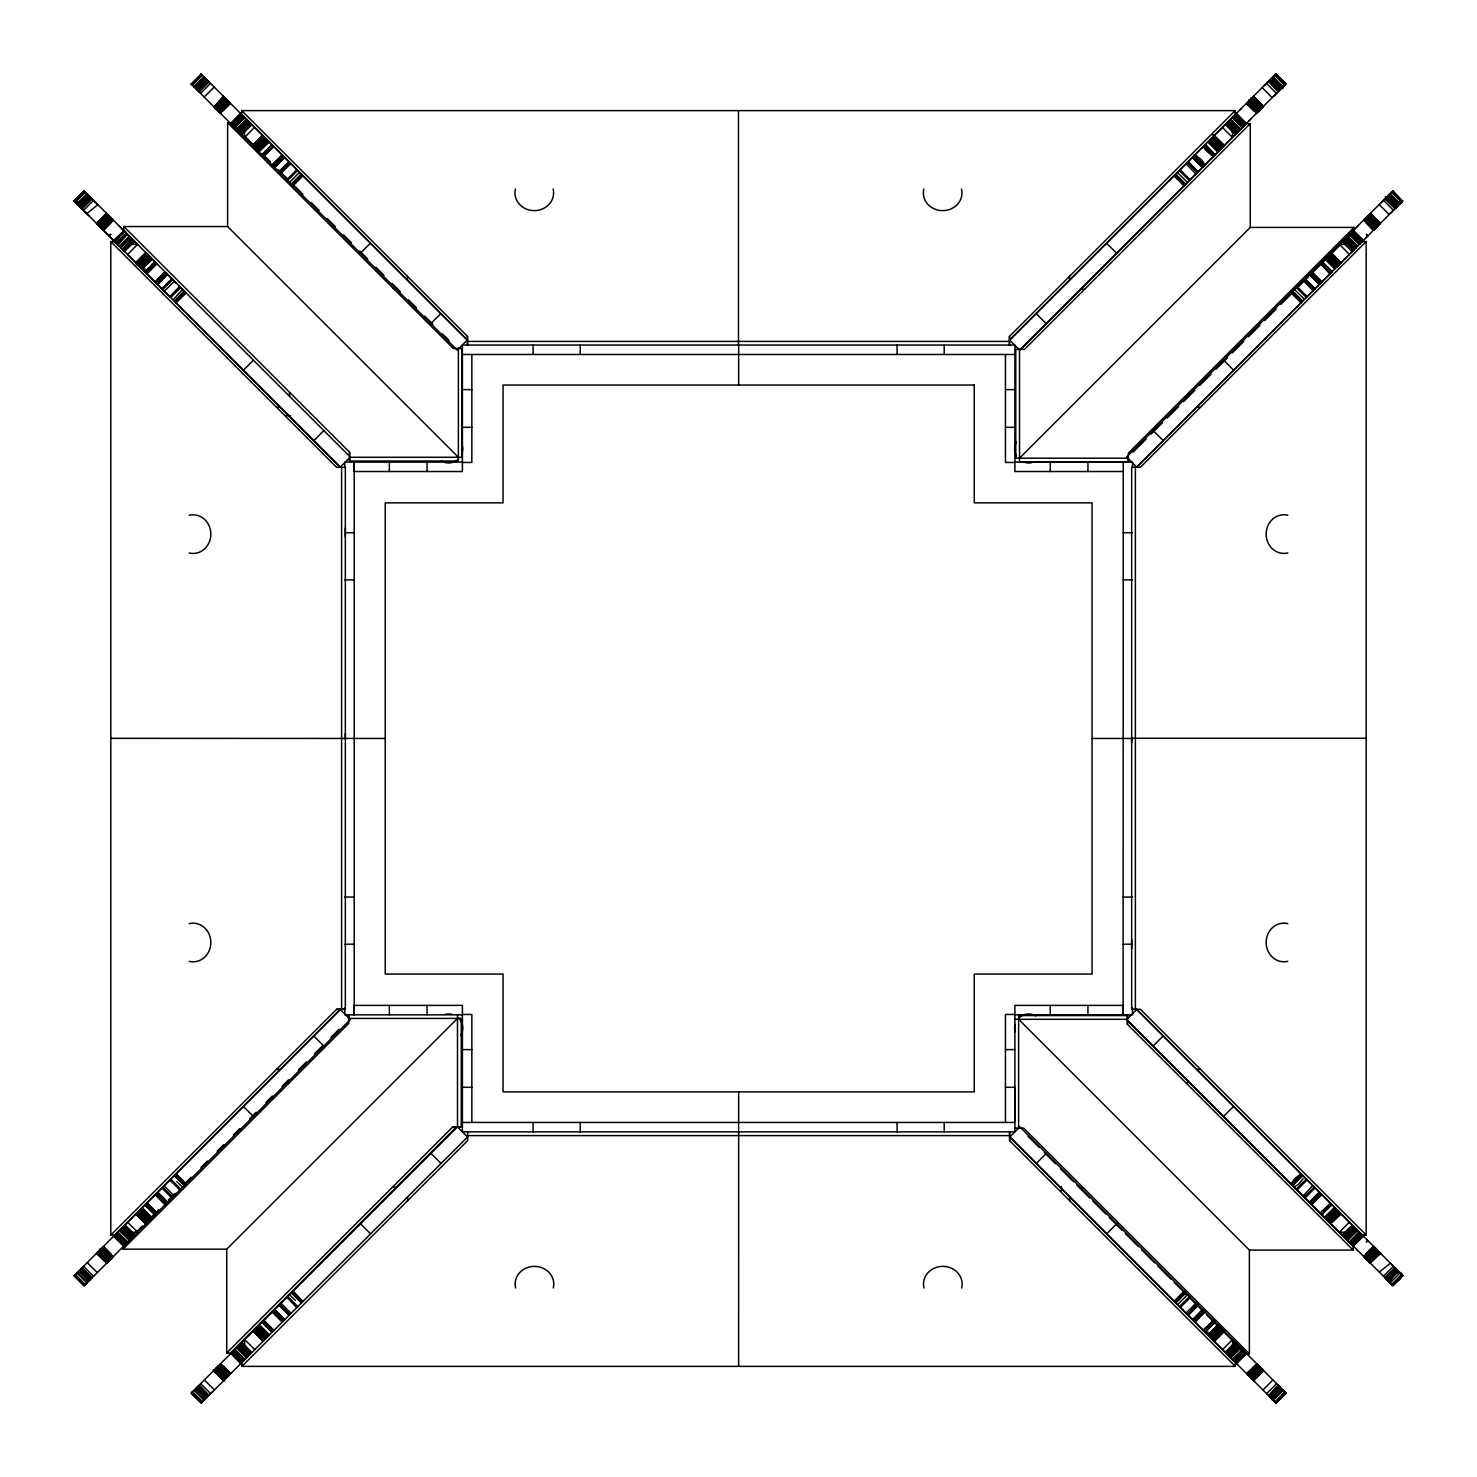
<?xml version="1.0" encoding="UTF-8"?>
<svg xmlns="http://www.w3.org/2000/svg" width="1477" height="1477" viewBox="0 0 1477 1477"><rect width="100%" height="100%" fill="white"/><g stroke="black" fill="none" stroke-linecap="round" stroke-linejoin="round"><path stroke-width="1.5" d="M114.541 1235.067L110.812 1235.067L110.812 241.6L114.541 241.6M457.501 1014.662L457.501 1018.41L226.738 1249.173L122.942 1249.173L122.942 1245.443L126.191 1242.194M123.81 230.264L123.828 226.535L227.624 226.535L458.387 457.279L462.135 457.298L462.116 348.461L453.365 348.461L227.624 122.739L227.624 226.535M226.738 1352.987L452.46 1127.228L456.208 1127.228L230.467 1352.987L226.738 1352.987L226.738 1249.173M241.73 110.609L241.73 114.338L467.489 340.116L467.489 336.387L241.73 110.609L1235.197 110.609L1235.197 114.338M288.643 1083.472L288.643 1079.742L282.144 1086.241M289.529 395.947L289.529 392.217M341.612 467.323L341.612 1009.308L345.341 1009.308L345.341 733.607M344.787 466.658L344.787 462.116L462.412 462.116M345.341 738.315L345.341 467.323L336.59 467.323L110.812 241.6M122.942 1249.173L348.683 1023.432L348.683 1014.681L348.683 1018.022M458.387 348.461L458.387 461.027L349.569 461.027L349.569 457.279L458.387 457.279M349.569 455.987L349.569 452.257L123.828 226.535M354.203 1014.828L354.203 462.116M407.449 280.058L407.449 276.328M452.46 1127.228L461.23 1127.228L461.249 1018.41L348.683 1018.41M1123.258 1014.828L1123.258 1005.394L1014.884 1005.394L1014.902 1131.862L462.393 1131.862L462.43 1014.459L471.846 1014.459L471.846 1122.446M354.037 462.116L354.037 471.532L462.412 471.532L462.393 345.064L1014.902 345.064L1014.884 462.467L1005.449 462.467L1005.449 354.48M471.846 354.48L471.846 462.467L462.43 462.467M738.482 345.138L738.463 110.609M1005.449 1122.446L1005.449 1014.459L1014.884 1014.459M1235.197 110.609L1009.474 336.387L1009.474 340.116L1236.6 113.194M1235.363 1366.373L1009.622 1140.632L1009.622 1136.902L1235.363 1362.643L1235.363 1366.373L241.914 1366.373L241.914 1362.643M1018.613 1128.114L1018.613 1015.567L1127.431 1015.567L1127.431 1024.336L1353.172 1250.077L1353.172 1246.348L1127.431 1020.589L1127.431 1024.336M1019.518 349.366L1019.518 461.932L1128.336 461.913L1128.336 453.162L1354.058 227.421L1250.262 227.421M1061.428 1191.108L1061.428 1186.511M1069.514 280.058L1069.514 276.328M1069.662 1200.672L1069.662 1196.942M1123.092 1014.828L1123.258 462.116M1127.431 1015.567L1127.431 1019.296L1014.865 1019.296M1132.508 1007.979L1132.508 1014.828L1014.884 1014.828M1135.388 1009.271L1135.388 467.286M1187.471 1084.376L1187.471 1080.647M1188.357 396.851L1188.376 393.122M1246.533 123.625L1250.262 123.625L1250.262 227.421L1019.518 458.184M1354.058 227.421L1354.058 231.15L1345.935 239.274M1362.459 1235.012L1366.188 1235.012L1366.188 241.545L1362.459 241.545M1232.464 131.49L1232.372 137.416L1222.384 127.41M244.647 1345.51L244.739 1339.584L254.746 1349.59M123.736 250.536L124.862 248.93M124.622 248.985L123.551 250.351M82.435 206.06L80.903 207.722L83.561 210.362L93.549 200.374L85.149 191.973L82.749 194.373M250.185 124.05L240.64 133.502M1236.434 1343.479L1226.445 1353.467L1236.471 1343.498M1226.538 1353.56L1228.052 1352.341M109.815 216.621L99.439 226.239L109.132 215.937M1367.868 1260.656L1377.561 1250.354L1367.462 1260.25M131.545 240.585L133.041 239.846L122.591 249.41M217.691 106.547L225.501 98.368L215.42 108.264M1259.419 1370.453L1251.61 1378.632L1261.69 1368.736M105.975 216.787L98.774 225.575L108.744 215.568L106.529 213.353M1227.867 1353.227L1227.055 1354.077L1228.366 1352.563M1371.025 1259.807L1378.872 1251.665L1368.865 1261.653M97.408 224.209L105.255 216.067M115.76 239.385L114.154 240.991L100.344 227.144L110.572 217.396L109.316 216.122M1368.551 1257.352L1376.416 1249.21L1366.668 1259.438L1376.527 1249.32M1368.699 1257.481L1376.693 1249.487L1375.622 1248.416M230.652 123.514L240.493 113.36M1236.618 1363.64L1246.459 1353.486M1377.081 1249.874L1367.074 1259.863M97.205 224.006L101.95 219.15M99.808 226.609L110.037 216.861M1255.967 1376.582L1252.718 1379.74L1260.915 1371.948L1253.641 1380.663L1263.629 1370.656M216.417 109.261L226.166 99.014L216.067 108.929M111.163 221.993L103.427 230.227L100.344 227.144M1228.181 1353.209L1227.332 1354.354L1228.809 1352.95M1258.607 1365.634L1248.157 1375.179L1258.422 1365.45M1260.86 1367.887L1250.964 1377.986L1261.044 1368.071M1377.967 1253.955L1371.635 1260.435L1379.684 1252.478L1369.437 1262.226L1378.023 1253.678M108.467 215.291L98.571 225.372L106.75 217.562M218.245 107.101L226.332 99.199L216.547 109.409M248.745 123.846L249.908 122.776L239.846 132.69M1228.366 1353.154L1227.258 1354.28L1237.264 1344.31M1260.638 1367.665L1250.65 1377.672L1258.866 1369.899M1368.533 1261.321L1378.429 1251.222L1370.25 1259.032M101.045 227.846L108.781 219.593M102.024 228.843L111.975 218.781L101.378 228.178L111.846 218.67M248.542 123.92L249.798 122.646L248.302 124.05M1227.332 1354.354L1228.569 1353.08M1368.293 1257.075L1376.213 1249.007L1374.958 1247.751L1367.24 1256.022M1377.469 1250.262L1367.296 1260.084M219.482 101.931L224.246 97.113L221.162 100.418M109.704 220.516L102.208 229.027L112.215 219.021M220.424 109.28L228.381 101.248L218.245 111.089M103.168 229.969L113.046 219.87L110.332 217.156L100.178 226.978M1256.687 1367.72L1248.73 1375.752L1256.779 1367.794M1367.019 1255.819L1374.976 1247.77L1375.659 1248.453L1365.874 1258.662L1364.97 1257.758L1374.958 1247.751L1375.659 1248.453M1367.296 1256.078L1373.628 1249.634M1261.063 1372.096L1252.865 1379.887L1257.629 1375.069M101.433 228.233L109.833 220.645M228.307 101.174L220.996 109.852L228.732 101.599L218.43 111.273L228.307 101.174L217.968 110.83M219.999 112.843L230.357 103.224L220.184 113.027M138.561 265.362C136.512 266.414 147.774 259.73 148.882 255.687L148.069 254.893M1222.291 147.497L1212.432 137.361L1222.587 147.202L1220.907 148.882L1210.789 139.023L1227.553 122.24M1328.118 1220.907L1338.07 1210.863M1214.205 1341.227L1223.99 1331.035M1256.835 1363.862L1246.754 1373.776L1255.062 1366.096M1256.909 1375.345L1252.644 1379.647L1262.577 1369.604M101.858 219.076L96.707 223.507L106.658 213.482L96.577 223.396L107.009 213.814M107.304 218.116L109.612 216.417L99.531 226.332L107.415 218.227M218.411 107.267L226.461 99.328M228.658 101.525L218.688 111.55L228.713 101.581L220.664 109.52M111.403 222.233L103.335 230.154L112.972 219.796M230.929 123.791L240.88 113.747L230.892 123.736M252.77 145.614L262.74 135.589L252.715 145.577L262.74 135.607L252.973 145.835L262.98 135.847L253.121 145.983L257.515 141.81M138.764 265.565L148.752 255.558C144.654 245.385 124.419 282.827 146.555 253.361L145.78 252.585L135.792 262.592L146.057 252.862M269.183 142.05L259.029 151.873M146.463 273.263L156.839 263.644L146.703 273.503M1265.457 84.337L1264.146 85.648M86.404 1283.458L87.66 1282.184M1275.426 94.362L1274.319 95.47M1275.943 73.85L1232.76 117.034L1242.748 127.04L1279.137 90.632M1389.432 194.318L1399.531 204.214L1389.34 194.41M1207.928 1334.95L1217.897 1324.924L1207.909 1334.913M1330.223 1223.011L1340.341 1213.134L1330.5 1223.288M1214.389 1341.411L1224.396 1331.423M1341.208 1214.002L1330.832 1223.621M1250.742 1377.764L1258.699 1369.733M96.743 223.544L107.267 214.073L97.39 224.19M223.47 96.337L214.202 107.064M222.362 111.218L230.32 103.187L220.35 113.212M156.857 263.663L146.832 273.633L156.47 263.275M263.792 156.654L273.503 146.371L263.404 156.267M77.469 1272.399L87.568 1282.276M96.54 1253.327L107.267 1262.595M156.137 1213.725L146.278 1203.589L156.894 1212.968L146.869 1202.998L156.802 1213.06M1221.848 147.94L1212.248 137.546L1210.937 138.856M1178.314 171.48L1205.454 144.34L1215.091 154.697M1203.847 145.946C1201.004 148.789 1228.384 168.286 1203.755 146.038M1208.223 141.57L1219.06 150.728M1211.472 138.321L1221.239 148.549L1211.251 138.561M1219.411 141.81C1238.594 159.645 1192.807 115.76 1224.211 145.577L1223.288 146.5L1213.411 136.382L1223.344 146.445M1230.673 119.12L1240.698 129.09M1235.178 114.615L1245.166 124.622L1235.178 114.615L1236.083 113.711L1246.053 123.736L1235.621 114.172M1235.898 113.895L1245.997 123.791M1251.277 104.922L1255.93 109.852L1248.139 101.655M1257.684 108.116C1230.175 80.958 1280.079 130.973 1249.819 99.974M1260.379 109.409L1250.594 99.199L1260.86 108.929M1253.456 96.337L1260.878 104.904L1252.219 97.574L1262.152 107.636C1252.551 103.815 1242.526 87.789 1261.616 108.172M1262.853 106.916L1253.401 96.374L1262.724 107.064M1262.152 87.623L1272.159 97.63M1272.343 77.45C1292.855 96.614 1278.473 87.365 1272.916 76.878M1186.068 163.725L1195.872 173.917M1278.048 91.74L1268.485 81.309M1270.035 79.758L1279.987 89.802L1270.774 79.019M1279.1 90.688L1268.503 81.272L1275.814 73.979L1285.932 83.857L1278.86 90.928M1248.12 101.673L1258.552 111.218L1248.637 101.156L1256.004 109.778M1273.839 75.955L1274.836 74.958L1279.636 79.758M106.639 1263.204L96.596 1253.271M156.082 1213.762L146.168 1203.7M1220.944 148.845L1211.066 138.746M1173.975 175.837L1183.963 185.825L1019.702 350.104L1009.696 340.098L1174.27 175.523L1184.259 185.53L1190.148 179.64M1213.891 155.897L1206.709 148.808L1213.743 156.045M1218.23 151.559L1215.183 154.605M1223.935 145.854L1214.02 135.773M1237.966 131.822L1228.181 121.612M1256.576 113.212L1246.754 103.039M1263.223 106.566L1253.253 96.54M1282.091 87.678L1285.858 83.931M1261.173 104.627L1253.068 96.725L1263.444 106.344M1223.178 146.611L1213.374 136.438M1283.827 85.943L1284.824 84.946M1235.086 134.702L1225.375 124.419M198.601 1385.721L208.608 1395.728M1329.134 254.598L1339.307 264.438L1329.023 254.709M1351.233 232.517L1361.314 242.431M1365.413 218.338L1375.345 228.4L1367.019 220.719M1384.928 198.804L1349.923 233.828M1365.967 217.784L1375.789 227.956L1375.087 228.658L1365.523 218.227M1370.084 213.667L1380.349 223.378L1375.142 219.002M1369.881 213.87L1369.142 214.608L1379.223 224.504L1376.527 220.811M1399.125 204.601L1389.137 194.613L1389.931 193.819M211.654 1392.663L212.799 1391.519M1378.226 225.501L1368.699 215.051L1378.355 225.39M1380.423 223.322L1369.991 213.74M1369.733 213.999L1380.46 223.285M1213.743 1320.77L1203.312 1330.334L1213.319 1320.346L1208.186 1326.641M1320.198 1212.986L1330.371 1203.164M1246.754 1373.776L1254.767 1365.782M1363.769 1256.558L1373.758 1246.551M1379.998 1252.791L1371.893 1260.675L1379.795 1252.588C1349.018 1283.993 1400.03 1233.849 1372.281 1261.063L1379.869 1252.662L1369.733 1262.521M87.254 194.059L84.097 190.921L74.201 201.001L77.653 204.454L87.863 194.687L77.875 204.675L79.056 202.681M191.161 84.023L201.13 73.998M74.053 200.872L84.226 191.031L85.315 192.121L75.327 202.127M74.219 201.038L84.521 191.345M191.475 84.318L201.407 74.275M201.684 74.552L191.752 84.614M108.763 215.587L97.98 224.781L75.142 201.961L82.435 194.964M202.091 74.958L192.25 85.112L202.275 75.142M75.807 202.626L77.413 201.038M193.838 86.7L203.844 76.712M204.509 77.376L194.429 87.291L204.601 77.469M194.816 87.66L204.805 77.672M78.743 205.543L88.731 195.555M195.684 88.528L205.672 78.539M206.411 79.278L196.404 89.266L206.411 79.278M79.85 206.651L89.765 196.589L79.961 206.762M196.736 89.599L206.706 79.573M196.939 89.802L206.909 79.758M81.918 205.543L80.312 207.131L81.475 208.294L91.076 197.9M80.7 207.5L90.706 197.512M197.641 90.503L207.629 80.496M92.109 198.933L82.195 208.995M199.137 91.98L209.088 81.955M200.503 93.346L210.491 83.358M86.848 213.648L97.833 204.638M204.195 97.057L214.202 87.051M97.944 221.568L96.337 223.175L110.24 237.059M223.581 96.448L214.073 106.916M107.119 213.943L97.039 223.839M213.943 106.806L224.153 97.002M214.46 107.323L224.319 97.187L217.765 103.427M107.858 214.663L97.851 224.652L107.526 214.331M214.645 107.507L224.504 97.353M214.774 107.636L224.707 97.574M215.07 107.932L224.91 97.777L216.916 105.772M98.294 225.095L108.375 215.18M215.236 108.098L225.243 98.091M215.697 108.559L225.686 98.553M98.941 225.741L108.947 215.753M215.882 108.744L225.889 98.737M216.75 109.612L226.646 99.513M216.99 109.852L226.867 99.716L218.651 107.507M217.248 110.11L227.107 99.974M100.454 227.255L110.443 217.248M217.377 110.24L227.384 100.251L219.113 107.969M217.728 110.59L227.513 100.381L219.39 108.246M100.787 227.587L110.793 217.599L112.307 219.131M217.931 110.775L227.753 100.602L219.722 108.596M101.138 227.938L111.033 217.839M101.728 228.529L111.772 218.578M218.891 111.754L228.935 101.802L218.965 111.827M219.15 112.012L229.249 102.116M102.301 229.12L112.4 219.224M219.353 112.215L229.378 102.245M102.707 229.526L112.584 219.408M219.538 112.4L229.655 102.504M102.836 229.655L112.75 219.575M219.704 112.566L229.784 102.651M103.39 230.19L113.378 220.202M109.169 235.988L110.757 234.381M113.397 240.197C116.037 243.114 124.622 224.984 126.487 233.292M124.382 231.187C118.825 236.283 110.886 241.822 116.314 243.114M231.317 124.179L241.305 114.172M231.631 124.474L241.619 114.486M114.689 241.49L124.843 231.649M231.76 124.622L241.748 114.615M115.871 242.671L126.247 233.052M232.812 125.674L242.8 115.668M116.812 243.613L126.8 233.624M233.754 126.616L243.742 116.609M126.948 233.754L117.237 244.037L119.637 246.437M234.178 127.04L244.185 117.034M117.385 244.185L127.244 234.049M234.308 127.17L244.314 117.181M117.809 244.61L127.484 234.289M234.751 127.613L244.739 117.606M236.302 129.164L246.308 119.157M120.357 247.157L130.179 236.985L137.601 244.425L127.613 254.413L142.309 269.109L144.007 267.651M237.151 130.013L247.157 120.025M247.73 120.597L237.742 130.585L247.933 120.8M130.991 237.815L120.8 247.601L130.862 237.668M132.062 238.868L122.314 249.115M238.979 131.841L248.985 121.852M133.687 240.511L123.699 250.499L124.585 249.558M124.622 251.422L134.61 241.434M241.785 134.647L251.884 124.751M254.542 127.41L244.554 137.416L244.462 131.49M253.49 146.352L263.478 136.346L253.638 146.5M136.955 263.755L147.035 253.859L137.213 264.014M253.989 146.832L263.885 136.752M254.173 147.035L264.18 137.047M147.552 254.376L137.398 264.198L147.682 254.487L154.9 261.706L144.912 271.713L142.014 268.814M254.339 147.202L264.494 137.361M264.697 137.564L254.709 147.571M139.503 263.128L137.896 264.734L148.549 255.373M254.912 147.774L264.808 137.675M255.096 147.94L265.085 137.952M138.247 265.085L148.272 255.078M255.207 148.069L265.306 138.173M256.019 148.882L266.026 138.893L256.149 149.011M139.392 266.192L149.417 256.223M266.34 139.189L256.352 149.214L266.469 139.336M149.528 256.333L139.54 266.34L148.919 255.724M150.1 256.906L139.964 266.765M256.906 149.749L267.042 139.89M267.282 140.13L257.275 150.137L267.337 140.204M141.238 268.039L151.189 257.995L141.109 267.909M268.168 141.035L258.18 151.023M141.552 268.352L151.522 258.327L141.718 268.519M258.475 151.319L268.482 141.349M258.66 151.503L268.648 141.515M142.087 268.888L152.076 258.9L142.254 269.054L143.675 270.513L145.263 268.906M142.217 269.017L152.205 259.01M261.835 154.697L271.842 144.709M145.06 271.86L155.251 262.057M262.112 154.974L271.99 144.857M145.171 271.99L155.103 261.909M267.355 151.633L263.035 155.897L268.796 150.229M146.574 273.374L156.617 263.423M146.795 273.596L156.802 263.608M165.129 271.934C150.82 284.636 153.257 286.667 165.922 272.728M272.082 164.926L282.052 154.919M155.362 282.144L165.11 271.916M272.285 165.147L282.292 155.159M155.639 282.439L165.646 272.451L166.421 273.227M272.58 165.442L282.569 155.436M272.857 165.719L282.864 155.731L273.023 165.886M156.1 282.882L166.089 272.894M273.78 166.624L283.861 156.71L273.928 166.79M157.227 284.027L167.233 274.039M274.297 167.159L284.156 157.024M152.26 279.098L157.504 284.341L167.363 274.168M274.427 167.289L284.433 157.3M157.614 284.415L167.492 274.297M274.63 167.473L284.544 157.411M161.898 288.698L171.886 278.691M278.839 171.683L288.827 161.695M162.378 289.178L172.366 279.171M279.319 172.163L289.307 162.175M165.092 291.911L162.599 289.4L172.68 279.485L165.295 272.119M279.615 172.477L289.603 162.47M280.778 173.621L290.766 163.633M168.507 295.289L169.873 296.674L179.603 286.39M286.833 179.677L296.822 169.689M287.646 180.508L297.652 170.52M289.51 182.373L299.499 172.366M173.067 299.868L182.576 289.381L181.689 288.477L180.711 287.517L170.723 297.505L169.892 296.692M121.169 227.993L350.326 457.095L340.301 467.101L174.286 301.086L184.293 291.098L182.576 289.381M291.227 184.09L301.216 174.083M174.618 301.419L184.293 291.098M291.56 184.403L301.548 174.415M302.12 174.988L292.114 184.976L302.323 175.191M175.394 302.194L184.607 291.412M175.726 302.527L186.028 292.834L176.04 302.822M292.668 185.53L302.674 175.523M292.963 185.825L302.97 175.837M243.41 370.21L253.416 360.203M360.351 253.213L370.339 243.207M313.844 440.608L323.832 430.619M430.767 323.629L440.774 313.641M110.812 1235.067L336.59 1009.308L345.341 1009.308M1222.882 146.906L1212.839 136.973L1222.956 146.832M1234.292 115.483L1233.018 116.775M1270.146 79.647L1280.042 89.746M1275.131 74.644L1285.23 84.558M1174.861 174.932L1185.385 184.403M1193.01 156.784L1203.164 166.624M1207.78 142.014L1217.786 152.002M1208.334 141.46L1218.34 151.448M1232.28 117.514L1242.619 127.17L1240.828 128.961M1234.347 115.446L1244.114 125.674M1268.909 80.884L1278.953 90.835M85.629 1284.215L84.78 1285.082L74.755 1275.113L75.604 1274.263M97.833 1252.034L107.969 1261.893M103.058 1246.81L113.046 1256.816M114.357 1235.511L123.994 1245.868M125.305 1244.557L114.689 1235.178L340.319 1009.308L336.59 1009.308M1239.498 110.277L1240.809 108.966M1249.653 100.141L1246.92 102.873L1254.822 110.978L1246.57 103.224L1256.816 112.972L1259.641 110.129M1252.09 97.704L1255.782 100.418M1252.994 96.799L1263.407 106.381M117.477 1232.39L74.053 1275.814L84.06 1285.802L154.9 1214.962L144.912 1204.955M340.319 1009.548L175.135 1174.732L185.179 1184.683M1176.929 172.864L1175.71 174.083L1185.717 184.09M1208.463 141.33L1210.457 139.336L1220.464 149.325L1240.643 129.145M1230.359 119.434L1239.738 130.05M74.219 1275.648L84.134 1285.728M76.749 1276.313L75.142 1274.706L76.158 1273.709M80.903 1268.965L82.195 1267.672L92.183 1277.679M109.464 1260.398L99.402 1250.465L109.538 1260.324M108.172 1257.684C81.383 1229.695 130.77 1280.467 100.584 1249.284L108.449 1257.407M100.861 1249.007L111.033 1258.829L100.787 1249.08L108.781 1257.075M111.532 1258.33L101.95 1247.899L109.76 1256.096M119.286 1230.581L129.367 1240.495M122.019 1227.849L132.099 1237.744M122.628 1227.239L132.893 1236.951M124.29 1225.578L128.481 1229.953M146.555 1223.307L137.047 1212.82M137.675 1212.174L147.811 1222.051M149.214 1220.648L138.93 1210.937L148.752 1221.11M164.039 1185.828L174.046 1195.816M169.818 1180.049L179.88 1189.982M1204.697 145.097L1214.943 154.845M1228.624 124.05L1227.202 122.591L1227.996 123.791M106.732 1263.13L96.928 1252.939M1257.204 108.596L1249.154 100.639L1259.05 110.738M135.939 1232.446L142.438 1225.947M152.186 1216.217L158.685 1209.718M168.415 1199.97L174.914 1193.471M184.662 1183.723L191.161 1177.224M200.909 1167.476L207.408 1160.977M217.156 1151.229L223.655 1144.73M233.403 1134.982L239.902 1128.483M249.65 1118.735L256.149 1112.236M265.897 1102.488L272.396 1095.989M298.372 1070.013L306.477 1061.889M314.601 1053.784L322.706 1045.661M330.83 1037.556L338.935 1029.432M1213.152 156.636L1203.201 146.592M1248.194 101.599L1258.459 111.329M111.347 1258.496L102.005 1247.862L111.126 1258.736M147.866 1221.996L137.97 1211.879M141.109 1208.758L151.226 1218.636M1197.201 172.587L1194.893 174.895M1219.891 149.897L1209.903 139.89M1238.705 131.065L1229.196 120.597M1242.951 126.837L1243.837 125.951M1250.724 119.046L1248.933 120.837M1262.17 107.599L1252.607 97.187L1260.73 105.052M79.463 1270.386L89.765 1280.079L80.016 1269.851M107.858 1262.004L97.648 1252.201M108.763 1261.081L98.35 1251.517L108.301 1261.561L98.571 1251.296L106.75 1259.106M125.49 1244.372L115.871 1233.997M120.8 1229.067L131.379 1238.464M134.758 1235.104L124.77 1225.098L134.961 1234.901M145.965 1223.898L146.703 1223.159L136.863 1213.005M147.165 1222.698L137.398 1212.469M150.414 1219.448L139.964 1209.903M151.706 1218.156L141.552 1208.315L151.762 1218.1M165.11 1204.752L155.362 1194.505M167.676 1202.167L157.614 1192.253L164.833 1199.324M154.531 1215.331L350.326 1019.555L340.301 1009.566M1199.213 170.575L1197.312 172.477L1187.323 162.47M1202.684 167.104C1211.823 162.47 1177.446 143.232 1204.641 165.147M1244.409 125.36L1246.736 123.053L1020.81 349.366M1273.451 96.319L1283.088 86.7L1273.082 76.712M1190.407 179.4L1192.751 177.055M1193.231 176.557L1215.442 154.328M1220.464 149.325L1218.802 150.986L1208.758 141.035L1218.894 150.894M85.149 1284.713L86.146 1283.716M91.463 1278.38L81.032 1268.817M111.957 1257.906L101.876 1247.973M130.788 1239.074L121.003 1228.864M146.648 1223.196L136.696 1213.171M148.549 1221.294L138.266 1211.583M148.919 1220.944L139.096 1210.771M156.433 1213.429L146.463 1203.404L156.71 1213.152M156.839 1213.023L146.832 1203.035M1256.816 112.972L1246.883 102.91L1254.822 110.978M1260.453 109.335L1258.681 107.101M1262.429 107.359L1252.478 97.316M1250.262 123.625L1024.54 349.366L1015.77 349.366L1015.77 458.184L1128.336 458.184M1330.186 253.564L1340.71 263.035M1357.271 246.456L1346.341 237.391M1353.707 230.043L1352.766 230.966M1365.043 218.707L1375.622 228.104L1365.708 218.042L1375.622 228.104M1390.854 192.896L1391.851 191.899L1380.478 203.272M1291.267 292.464L1301.274 302.471L1136.681 467.027L1126.693 457.039L1322.469 261.281M1325.238 258.512L1335.448 268.297L1325.349 258.401M1330.426 253.305L1340.378 263.368L1330.703 253.029M1330.962 252.77L1340.95 262.795L1331.22 252.512M1342.205 241.545L1352.064 251.662M1354.372 249.373L1337.774 265.952L1327.786 255.964L1344.384 239.366C1348.944 231.741 1367.739 264.161 1346.175 237.557M1344.956 238.776L1354.981 248.745M1347.67 236.062L1357.677 246.068M1352.193 231.557L1362.089 241.656L1352.267 231.483M1362.92 240.825L1353.098 230.634M1363.622 220.128L1373.592 230.154L1376.656 227.07L1368.828 218.91L1376.527 227.218M1366.133 217.599L1376.416 227.31L1368.551 219.187M1380.09 223.636L1370.287 213.463M1379.167 204.564L1389.192 214.534M1384.817 198.933L1395.045 208.682L1359.763 243.982L1349.756 233.975M1385.518 198.213L1392.903 190.847M1387.438 196.312L1397.427 206.3M1392.146 191.585L1402.245 201.5L1390.466 213.279M1324.795 258.955L1334.746 268.98M1327.472 256.278L1337.46 266.266L1336.593 267.134L1326.9 256.832M1346.784 236.948L1352.692 231.04L1362.625 241.12M191.235 1393.106L201.223 1403.095L467.655 1136.902M191.936 1392.386L193.284 1391.057M196.349 1387.992L197.087 1387.235L207.094 1397.242L206.337 1397.981M199.284 1385.038L209.032 1395.285M215.845 1372.484C244.037 1399.864 192.213 1348.833 223.673 1380.663M214.977 1369.345L224.522 1379.795L216.381 1371.948M225.095 1379.223L215.9 1368.441M219.575 1368.754L227.698 1376.619L217.71 1366.631L227.292 1377.026M217.95 1366.373L228.252 1376.066L219.907 1368.404M218.688 1365.653L229.12 1375.198L218.338 1365.985M220.516 1363.825L230.19 1374.127M232.351 1351.972L242.413 1361.923M232.997 1351.344L243.373 1360.963M236.486 1347.836L246.493 1357.843M237.391 1346.95L247.231 1357.086M237.926 1346.415L247.914 1356.403L238.129 1346.212M239.126 1345.196L249.17 1355.148M248.93 1353.154L250.038 1354.28L240.16 1345.012M253.102 1331.22L262.924 1341.393M263.238 1341.079L253.896 1330.426L263.423 1340.913M254.266 1330.075L264.254 1340.064M255.023 1329.3L264.678 1339.639M255.207 1329.134L265.103 1339.233M262.168 1322.155L272.414 1331.903M263.571 1320.77L273.208 1331.109L263.22 1321.103L264.032 1320.309L273.928 1330.408M281.055 1303.286L291.043 1313.275M286.833 1297.489L191.179 1393.143L201.315 1403.002M296.711 1307.607L287 1297.323L457.427 1126.896L467.415 1136.902M1301.902 281.83L1311.89 271.842M1339.842 263.903L1329.762 253.97L1327.048 256.703L1322.1 261.651L1332.199 271.528M1354.187 229.563L1357.954 225.796M1363.843 219.907L1366.668 217.082L1376.546 227.181M1367.684 216.048L1377.783 225.963L1367.536 216.214M1310.081 273.651L1320.087 283.658L1310.007 273.725M1349.276 234.455L1359.283 244.462M196.921 1387.401L206.928 1397.408M198.25 1386.072L208.165 1396.171M225.999 1372.613L219.076 1365.246M255.595 1328.728L266.34 1337.977M263.22 1321.103L273.282 1331.035L274.02 1330.297M289.547 1294.794L295.4 1300.351M1133.191 452.017L1146.17 439.038M1151.045 434.164L1162.399 422.81M1167.273 417.954L1178.628 406.581M1183.502 401.726L1194.856 390.353M1199.73 385.479L1211.103 374.106M1215.977 369.232L1227.35 357.859M1232.224 352.985L1243.597 341.612M1248.471 336.738L1259.844 325.383M1264.718 320.509L1276.091 309.136M1280.965 304.262L1292.338 292.889M1297.194 288.015L1308.567 276.642M1313.441 271.768L1324.814 260.395M1329.688 255.521L1341.061 244.148M1365.893 221.845L1373.832 229.895L1363.769 219.981M1368.219 219.538L1376.158 227.569L1366.022 217.728M1365.763 221.975L1373.573 230.154L1365.579 222.178M216.251 1368.071L226.738 1377.579M220.885 1367.444L229.157 1375.179L220.959 1367.37L224.024 1370.711M1330.131 273.596L1320.29 263.441L1330.094 273.633M1400.842 202.884L1401.839 201.887L1391.685 192.065L1401.655 202.072M1332.457 271.27L1305.613 298.114M1313.071 290.655L1303.176 280.575M1330.537 273.208L1320.53 263.201L1330.371 273.356M1338.439 265.288L1328.728 255.004M1354.409 249.336L1352.877 248.339M1363.677 240.068L1136.681 467.286M1377.469 226.276L1367.388 216.344M1395.525 208.22L1402.892 200.835M223.839 1380.497L213.943 1370.379M1303.711 300.016L1302.714 301.013L1292.726 291.024M203.272 1401.045L201.647 1402.67L191.659 1392.682M213.74 1390.577L214.423 1389.894L204.38 1379.943M224.966 1379.352L214.83 1369.493L224.892 1379.426M225.316 1379.02L215.882 1368.441M227.458 1376.859L217.562 1366.76M249.724 1354.594L248.727 1353.08M266.174 1338.144L265.454 1338.864L255.392 1328.931M269.331 1334.986L259.435 1324.906L269.405 1334.913M284.489 1319.847L274.611 1309.711L284.729 1319.589M1365.653 238.092L1367.942 235.803L1366.299 234.252L1367.831 235.914M1335.762 267.983L1325.903 257.847M201.906 1402.411L191.881 1392.442M228.695 1375.641L218.559 1365.782M1366.188 241.545L1140.41 467.286L1131.659 467.286L1131.659 742.986M241.914 1366.373L467.655 1140.632L467.655 1131.862M1153.168 1045.974L1163.156 1035.968M1036.356 1163.378L1046.362 1153.371M1223.602 1116.39L1233.59 1106.384M1106.771 1233.793L1116.778 1223.805M1300.979 1173.772L1290.972 1183.76L1126.693 1019.499L1136.699 1009.493L1301.477 1174.289M1174.16 1301.163L1184.148 1291.175M1301.274 1174.067C1286.042 1181.914 1291.913 1195.115 1303.009 1178.646M1174.455 1301.477L1184.443 1291.47M1291.729 1184.517L1301.606 1174.418L1302.382 1175.175L1292.393 1185.182M1184.794 1291.821L1174.787 1301.809L1184.997 1292.024M1291.821 1184.609L1301.828 1174.621M1175.563 1302.585L1185.569 1292.597L1286.116 1393.143L1276.128 1403.15L1009.88 1136.902L1019.868 1126.896L1185.569 1292.597M1292.726 1185.514L1302.714 1175.507M1175.895 1302.917L1185.883 1292.929M1177.612 1304.634L1187.6 1294.627M1296.289 1189.077L1306.296 1179.089M1179.477 1306.499L1189.465 1296.492M1297.12 1189.908L1307.108 1179.92L1332.457 1205.25M1303.176 1195.964L1312.739 1185.533L1315.158 1187.951M1306.222 1199.01L1304.283 1197.072L1314.327 1187.12M1187.508 1314.53L1196.961 1303.988M1304.634 1197.422L1314.622 1187.416M1187.803 1314.825L1197.81 1304.837M1305.114 1197.902L1315.102 1187.896M1188.283 1315.305L1198.29 1305.317M1313.607 1197.829L1319.496 1192.29M1319.386 1192.197L1309.324 1202.112M1192.567 1319.589L1202.5 1309.527M1309.637 1202.426L1319.773 1192.567M1192.825 1319.847L1202.813 1309.841M1192.954 1319.976L1202.943 1309.988M1193.268 1320.29L1203.183 1310.21M1316.469 1197.829L1320.586 1193.379M1311.078 1203.866L1320.918 1193.711M1194.099 1321.121L1204.087 1311.114M1194.265 1321.269L1204.253 1311.281M1311.354 1204.143L1321.361 1194.154M1194.542 1321.564L1204.53 1311.558M1311.65 1204.438L1321.657 1194.45M1194.838 1321.86L1204.826 1311.853M1311.871 1204.66L1321.417 1194.228M1195.078 1322.081L1204.881 1311.908M1321.823 1214.611L1331.959 1204.752M1205.01 1332.032L1214.999 1322.026M1205.269 1332.291L1215.128 1322.155M1208.094 1331.922L1206.764 1333.786M1324.703 1217.491L1334.783 1207.577L1324.721 1217.51L1392.94 1285.728L1402.947 1275.74L1359.763 1232.556L1349.756 1242.545M1334.913 1207.706L1324.924 1217.713C1316.505 1215.719 1332.882 1200.986 1333.786 1206.58M1208.094 1335.116L1217.971 1324.998M1335.356 1208.149L1325.238 1218.027L1335.448 1208.241M1218.654 1325.681L1208.629 1335.651L1218.414 1325.441M1335.817 1208.611L1325.811 1218.599M1208.943 1335.965L1218.987 1326.014L1209.072 1336.094M1209.774 1336.796L1219.762 1326.789M1210.088 1337.11L1220.224 1327.251L1210.217 1337.239M1327.583 1220.371L1337.46 1210.254L1334.377 1207.171M1210.642 1337.664L1220.648 1327.675M1327.786 1220.574L1337.774 1210.586L1354.686 1227.479M1210.789 1337.811L1220.962 1327.989M1339.436 1212.229L1329.595 1222.384L1327.915 1220.704L1337.904 1210.715L1338.568 1211.362L1328.635 1221.424M1211.417 1338.439L1221.424 1328.451L1211.675 1338.697M1211.805 1338.827L1221.811 1328.838M1328.857 1221.645L1338.919 1211.712M1211.915 1338.937L1222.033 1329.06M1329.023 1221.811L1339.325 1212.119L1329.134 1221.922M1212.303 1339.325L1222.199 1329.226L1212.488 1339.51M1212.617 1339.639L1222.624 1329.651M1329.762 1222.55L1339.897 1212.691L1329.835 1222.624M1212.783 1339.805L1222.771 1329.798M1330.057 1222.845L1340.045 1212.839M1223.233 1330.26L1213.226 1340.248L1223.067 1330.094M1213.632 1340.654L1223.528 1330.555M1219.596 1335.19L1223.879 1330.906M1214.131 1341.153L1224.119 1331.146M1349.387 1222.181L1339.399 1232.169L1345.325 1232.261M1222.568 1349.59L1232.556 1339.584L1232.649 1345.51M1342.205 1234.975L1352.304 1225.098M1225.338 1352.36L1235.215 1342.261L1225.227 1352.249M1348.519 1229.879L1352.803 1225.596M1225.984 1353.006L1235.917 1342.944M1343.313 1236.083L1353.357 1226.15M1344.107 1236.877L1354.409 1227.184M1344.975 1237.763L1354.834 1227.627M1228.162 1355.184L1238.151 1345.178M1346.101 1238.889L1355.997 1228.79M1229.178 1356.2L1239.388 1346.415L1229.381 1356.403M1355.517 1228.31L1356.2 1228.993L1345.898 1238.668M1356.809 1229.602L1346.747 1239.535L1356.883 1229.676M1229.916 1356.938L1239.923 1346.95M1347.633 1240.422L1357.677 1230.47M1349.203 1241.972L1359.191 1231.984L1349.627 1242.415M1232.372 1359.394L1242.36 1349.387M1232.815 1359.819L1243.191 1350.236M1350.2 1242.988L1360.188 1232.981M1233.369 1360.391L1243.357 1350.403M1353.615 1246.385L1351.141 1243.929L1361.129 1233.923L1363.603 1236.397M1234.31 1361.332L1244.299 1351.344M1351.75 1244.52L1362.2 1234.994M1245.499 1352.526L1235.363 1362.385M1352.618 1245.406L1362.92 1235.695M1235.806 1362.828L1245.942 1352.969M1363.049 1235.843L1353.098 1245.886L1362.736 1235.529M1366.243 1242.212L1367.831 1240.625L1366.982 1239.757M1363.954 1256.742L1373.887 1246.68L1375.438 1248.231L1365.708 1258.496M1246.939 1373.961L1257.13 1364.157M1364.083 1256.872L1374.016 1246.81M1247.197 1374.219L1257.259 1364.286L1247.326 1374.348M1364.416 1257.185L1374.293 1247.086M1366.668 1259.438L1364.6 1257.37L1374.552 1247.345M1247.733 1374.755L1257.573 1364.6M1364.785 1257.573L1374.829 1247.622M1247.862 1374.884L1257.758 1364.785M1247.973 1374.995L1258.164 1365.191L1258.81 1365.856L1248.84 1375.844L1258.81 1365.856M1258.386 1365.413L1248.194 1375.216M1248.877 1375.899L1259.05 1366.077M1365.967 1258.755L1376.139 1248.933L1366.022 1258.81M1249.247 1376.269L1259.142 1366.17M1249.32 1376.342L1259.272 1366.299M1249.708 1376.73L1259.733 1366.76M1366.834 1259.604L1376.952 1249.745M1250.133 1377.155L1259.992 1367.019M1250.262 1377.284L1260.25 1367.277L1250.576 1377.579M1368.053 1260.841L1378.059 1250.853M1251.444 1378.466L1261.229 1368.256M1379.167 1251.961L1369.031 1261.82L1379.481 1252.274M1252.201 1379.223L1262.207 1369.234M1252.533 1379.555L1262.318 1369.345M1252.921 1379.943L1262.761 1369.788M1380.256 1253.05L1370.102 1262.89L1380.46 1253.253M1263.444 1370.471L1253.271 1380.293L1263.407 1370.434M1390.374 1263.167L1379.315 1272.103M1262.927 1389.949L1272.916 1379.943M1383.451 1276.239L1393.439 1266.232M1266.62 1393.642L1276.626 1383.654M1384.817 1277.605L1394.842 1267.635L1396.116 1268.909L1386.109 1278.897L1385.057 1277.845M1279.322 1386.349L1277.993 1385.02L1268.54 1395.562M1400.104 1272.897L1390.097 1282.885L1385.518 1278.307L1395.525 1268.3L1396.688 1269.463M1279.137 1386.164L1269.278 1396.3L1279.47 1386.497M1386.294 1279.082L1396.3 1269.094M1269.851 1396.873L1271.457 1395.285M1386.995 1279.784L1397.039 1269.832L1397.777 1270.571M1387.789 1280.577L1387.032 1279.821L1397.427 1270.22M1270.442 1397.464L1280.227 1387.254L1270.682 1397.685M1387.494 1280.282L1397.537 1270.331M1270.718 1397.722L1280.411 1387.438M1388.269 1281.039L1398.257 1271.051M1271.439 1398.461L1281.427 1388.472M1389.543 1282.313C1400.214 1262.706 1409.963 1277.273 1391.445 1284.233M1273.285 1400.307L1283.273 1390.3M1391.666 1284.455L1401.673 1274.466M1284.842 1391.869L1275.26 1402.282M1400.251 1276.239L1401.839 1274.633L1400.842 1273.636M1279.821 1397.242L1275.02 1402.042L1274.023 1401.045M1281.427 1395.654L1285.008 1392.054L1284.03 1391.057M1402.485 1275.279L1392.479 1285.267L1402.522 1275.316L1401.451 1274.245M1275.426 1402.448L1285.415 1392.442L1284.528 1391.556M1275.703 1402.725L1285.655 1392.682M1402.799 1275.593L1392.903 1285.692M1227.221 122.573L1228.384 123.92M194.706 1389.617L204.712 1399.624M1203.349 1330.371L1213.282 1320.309M1365.579 1254.361L1373.924 1246.717L1365.837 1254.619M1248.12 1375.142L1258.146 1365.173M98.977 222.935L101.839 220.091M113.951 240.751L123.994 230.8L125.693 232.498M253.749 146.611L263.792 136.659M1396.116 207.629C1368.477 179.714 1403.612 216.085 1394.565 205.986M220.35 109.206L228.381 101.248M220.775 109.63L228.953 101.821M124.253 248.173L122.665 249.465L124.64 248.616M255.816 148.679L265.878 138.746M1211.251 1338.254L1221.128 1328.155L1211.251 1338.273M222.048 110.904L230.098 102.965M124.123 248.413L122.849 249.668L124.843 251.644M138.672 265.472L148.752 255.558M1249.394 1376.416L1257.389 1368.404M124.031 248.616L122.905 249.724L123.994 248.801M101.876 228.695L109.981 220.793M1250.373 1377.395L1258.367 1369.401M218.744 107.599L226.867 99.716M113.563 240.363L124.031 230.874M1353.301 1246.071L1363.437 1236.231M1257.869 1368.902L1249.597 1376.619L1259.826 1366.871M1249.874 1376.896L1257.998 1369.031M216.196 105.052L224.338 97.205M1260.195 1371.228L1252.053 1379.075L1261.801 1368.828M109.058 235.877L110.701 234.326M1227.996 1352.581L1226.925 1352.95M1345.325 244.259L1339.399 244.351L1349.387 254.358M131.675 1232.335L137.601 1232.243L127.613 1222.254M227.624 122.739L231.354 122.739L237.852 129.237M393.325 288.44L397.055 288.44M1080.85 289.326L1084.58 289.326M462.393 354.48L1014.902 354.48M462.43 389.633L471.846 389.633M1005.449 389.633L1014.884 389.633M1196.739 407.246L1200.469 407.246M276.531 407.283L280.261 407.283M286.003 415.683L290.6 415.683M462.43 427.333L471.846 427.333M1005.449 427.333L1014.884 427.333M1123.258 471.532L1014.884 471.532L1014.884 462.116L1132.508 462.116L1132.508 466.658M344.787 532.735L354.203 532.735M1123.092 532.735L1132.508 532.735M344.787 579.852L354.203 579.852M1123.092 579.852L1132.508 579.852M110.812 738.334L385.239 738.463M1366.188 738.278L1131.659 738.278L1131.659 1009.271L1140.41 1009.271L1366.188 1235.012M1092.057 738.463L1132.508 738.463M344.787 897.074L354.203 897.074M1123.092 897.074L1132.508 897.074M344.787 944.191L354.203 944.191M1123.092 944.191L1132.508 944.191M462.43 1049.612L471.846 1049.612M1005.449 1049.612L1014.884 1049.612M1196.739 1069.311L1200.469 1069.311M276.531 1069.348L280.261 1069.348M462.43 1087.294L471.846 1087.294M1005.449 1087.294L1014.884 1087.294L1014.884 1122.446L462.393 1122.446M461.23 1127.228L457.501 1127.228L457.501 1018.41M1014.884 1128.114L1023.635 1128.114L1249.376 1353.855L1249.376 1250.059L1018.613 1019.296M467.655 1135.591L1009.622 1135.591L1009.622 1131.862L1009.622 1140.632M392.42 1187.268L396.15 1187.268M1079.945 1188.154L1083.675 1188.154M1249.376 1250.077L1353.172 1250.077M1249.376 1353.855L1245.646 1353.855L1239.148 1347.356M131.675 244.333L137.601 244.425M1353.449 250.278L1352.138 248.856M1345.455 240.511L1344.384 239.366L1345.141 240.105M1370.25 217.488L1378.429 225.298L1368.533 215.217M1353.707 250.019L1353.043 249.041M1251.868 97.925L1260.01 105.772M217.101 1371.228L225.261 1379.075M1257.555 108.246L1249.413 100.381L1259.401 110.369M219.427 1368.902L227.44 1376.896M1353.301 230.449L1363.437 240.289M113.563 1236.304L123.699 1246.145M1250.077 99.716L1259.936 109.852M218.928 1369.401L227.052 1377.284L217.174 1367.148M218.836 1369.493L226.923 1377.395M221.347 1376.582L224.578 1379.74M1261.506 108.264L1251.425 98.368L1259.235 106.547M1352.95 248.542L1354.021 249.724L1344.107 239.643M215.605 1368.736L225.686 1378.632L217.876 1370.453M1249.634 103.372L1256.225 109.556L1251.333 104.867M222.233 1366.096L230.283 1374.035M221.033 1367.296L229.009 1375.327M102.541 1256.927L105.753 1260.103M1253.087 106.289L1256.262 109.52M1330.832 252.918L1340.876 262.851M255.872 1328.451L266.063 1338.254M136.124 1213.743L146.186 1223.676M1372.17 215.568L1380.293 223.452L1370.176 213.556M1373.721 218.596L1378.023 222.861M1224.211 145.577L1214.186 135.607L1224.175 145.614M94.528 201.352L97.74 204.564M84.521 211.34L85.851 212.651M142.254 1207.614L152.076 1217.768M111.403 1254.453L103.39 1246.477L112.917 1256.945L102.984 1246.883M103.15 1249.56L111.754 1258.109M99.439 1250.428L109.132 1260.73M100.842 1255.413L105.661 1260.195L102.485 1256.982M98.977 1253.733L107.581 1262.281M1250.557 99.236L1258.57 107.212M1247.936 101.858L1257.961 111.827M1392.46 1265.254L1391.482 1264.275M1282.59 1389.617C1265.124 1408.818 1272.103 1396.023 1283.088 1390.134M340.319 467.323L114.837 241.656M75.142 201.961L81.18 207.98L91.463 198.306L90.319 197.143M120.8 247.601L121.816 248.616M229.175 1375.142L219.538 1364.785M218.541 1369.788L226.572 1377.764L216.731 1367.591L218.43 1369.899M96.707 1253.161L104.719 1261.136M1275.777 74.016L1285.765 84.023L1275.519 74.275M1281.224 81.346L1283.624 83.746M1274.669 75.124L1284.639 85.131M1399.587 200.946L1401.193 202.552M1390.097 193.635L1400.104 203.641M1271.254 78.539L1281.242 88.528M1388.269 195.481L1398.257 205.469M1386.995 196.755L1397.039 206.706M1395.082 205.451L1396.688 207.057M1269.297 80.496L1279.285 90.503M1386.294 197.438L1396.3 207.445M1266.435 83.358L1276.423 93.346M1383.451 200.3L1393.439 210.288M1369.474 214.257L1379.61 224.116L1371.745 215.993M1369.29 214.442L1379.444 224.301M1252.016 97.777L1261.856 107.932M1368.865 214.867L1379.02 224.707L1371.025 216.713M1251.056 98.737L1261.044 108.744M1368.053 215.679L1378.059 225.686M1250.299 99.513L1260.176 109.612M1367.185 216.547L1377.303 226.443M1366.963 216.787L1377.192 226.553M1366.687 217.045L1376.822 226.904M1248.859 100.934L1258.958 110.83M1248.619 101.174L1258.773 111.015M1247.788 102.005L1257.776 112.012M1364.785 218.947L1374.829 228.917M1247.677 102.116L1257.573 112.215M1364.6 219.15L1374.552 229.175M1247.271 102.504L1257.389 112.4M1364.416 219.334L1374.293 229.452M1247.142 102.651L1257.222 112.566M1364.25 219.501L1374.164 229.581M1363.954 219.796L1373.887 229.84M1353.061 230.689L1363.049 240.677L1361.24 239.311M1233.184 116.609L1243.172 126.616M1350.2 233.551L1360.188 243.539M1349.627 234.105L1359.634 244.111M1232.187 117.606L1242.175 127.613M1228.993 120.8L1238.981 130.788M1237.08 132.69L1227.092 122.702L1228.181 123.846M1226.353 123.44L1236.286 133.502M1343.313 240.437L1353.301 250.425L1352.378 248.911M1329.965 253.786L1340.045 263.681M1329.595 254.136L1339.436 264.291M1328.857 254.893L1338.845 264.881M1211.62 138.173L1221.719 148.069M1327.915 255.816L1337.904 265.823M1210.605 139.189L1220.574 149.214M1327.583 256.149L1337.608 266.137M1327.048 256.703L1336.907 266.839M1326.66 257.072L1336.667 267.079M1321.823 261.909L1331.94 271.786M1204.826 144.968L1214.814 154.974M1311.871 271.879L1321.878 281.849M1311.65 272.082L1321.657 282.089M1194.358 155.436L1204.346 165.442M1311.354 272.377L1321.361 282.365M1194.081 155.731L1204.069 165.719M1311.078 272.654L1321.084 282.661L1310.911 272.82M1193.914 155.897L1203.903 165.886M1193.084 156.71L1202.998 166.79M1192.77 157.024L1202.776 167.03M1309.637 274.094L1319.773 283.953M1309.508 274.224L1319.496 284.23M1309.324 274.427L1319.386 284.341M1188.099 161.695L1198.105 171.683M1305.114 278.636L1315.102 288.624M1187.619 162.175L1197.625 172.163M1304.634 279.116L1314.622 289.104M1304.32 279.411L1314.327 289.4M1180.123 169.689L1190.111 179.677M1297.12 286.63L1307.108 296.619M1179.292 170.52L1189.28 180.508M1296.289 287.443L1306.296 297.449M1294.424 289.307L1304.431 299.296M1177.427 172.366L1187.416 182.373M1292.393 291.357L1302.382 301.345M1291.821 291.911L1301.828 301.917M1174.621 175.191L1184.812 184.976M1291.729 292.003L1301.606 302.12M1290.972 292.76L1300.979 302.767M1106.605 243.207L1116.594 253.213M1223.602 360.148L1233.59 370.136M1036.189 313.641L1046.178 323.629M1153.168 430.564L1163.156 440.552M1136.681 1009.271L1362.366 1235.16L1352.267 1245.056M201.001 73.85L467.249 340.116L457.242 350.104L190.995 83.857M1302.622 1175.415L1304.579 1177.372M1305.022 1177.834L1307.108 1179.92M1357.363 1230.156L1356.2 1228.993M245.976 137.361L254.099 145.484M262.223 153.608L270.346 161.731M278.47 169.855L286.593 177.978M294.717 186.102L302.822 194.226M310.945 202.331L319.069 210.454M327.192 218.578L335.316 226.701M343.439 234.825L351.563 242.948M359.686 251.072L367.81 259.195M375.933 267.319L384.057 275.442M392.18 283.566L400.304 291.671M408.409 299.794L416.532 307.899M424.637 316.023L432.761 324.128M442.491 333.876L448.99 340.356M1301.902 1194.69L1304.283 1197.072M1356.532 1249.302L1357.954 1250.724M1299.852 1192.641L1294.166 1186.954M1300.129 1192.918L1322.469 1215.257M1363.64 1256.429L1364.6 1257.37M1389.82 1282.608L1389.137 1281.925L1392.22 1285.008M1365.117 1257.887L1374.995 1247.788L1365.413 1258.201M1390.854 1283.642L1391.851 1284.621M129.33 236.135L119.305 246.105M85.592 192.416L84.78 191.604L74.533 201.334M89.802 196.607L79.223 206.023M174.378 281.184L164.39 291.172M93.919 200.743L95.266 202.072M85.149 191.973L124.16 231.003M130.068 236.874L127.816 234.621M176.335 283.141L170.778 277.584M1240.883 1347.91L1230.895 1357.917M1028.029 1136.238L1039.383 1147.592M1044.257 1152.466L1055.612 1163.821M1060.468 1168.695L1073.465 1181.674M1076.696 1184.923L1089.694 1197.902M1092.943 1201.152L1105.941 1214.149M1109.19 1217.399L1122.188 1230.396M1125.437 1233.646L1138.435 1246.643M1141.684 1249.893L1154.682 1262.89M1157.931 1266.14L1170.91 1279.137M1174.16 1282.387L1187.157 1295.384M1190.407 1298.634L1203.404 1311.631M1206.654 1314.881L1219.651 1327.878M1222.901 1331.128L1235.898 1344.107M77.672 204.472L76.896 203.715L86.903 193.709L87.937 194.761M98.35 225.15L99.402 226.203M83.931 210.731L89.58 216.399M111.181 237.982L116.941 243.742M144.543 271.343L168.249 295.049M1235.88 1362.883L1246.274 1353.301L1236.083 1363.105M313.844 1036.023L323.832 1046.03M430.952 1153.371L440.94 1163.378M243.41 1106.458L253.416 1116.446M360.536 1223.805L370.524 1233.793M176.04 1173.827L186.028 1183.834M175.726 1174.141L185.733 1184.129M293.148 1291.175L302.859 1301.477L292.852 1291.47M175.394 1174.473L185.382 1184.48M292.298 1292.024L302.508 1301.809M184.607 1185.237L174.618 1175.249L117.809 1232.058L127.816 1242.046M291.744 1292.597L301.733 1302.585M174.286 1175.581L184.293 1185.569M291.412 1292.929L301.4 1302.917M176.852 1181.582L182.576 1187.286M170.723 1179.144L180.711 1189.151M287.83 1296.492L297.837 1306.499M162.673 1187.194L172.68 1197.182M279.799 1304.523L289.787 1314.53M162.378 1187.49L172.366 1197.496M279.504 1304.837L289.492 1314.825M161.898 1187.97L171.886 1197.958M279.024 1305.317L289.012 1315.305M157.227 1192.641L167.363 1202.5M274.353 1309.988L284.341 1319.976M156.913 1192.954L166.993 1202.869M156.248 1193.619L161.972 1199.324M156.1 1193.767L165.922 1203.94M273.208 1311.114L283.215 1321.121M273.042 1311.281L283.049 1321.269M155.639 1194.228L165.646 1204.217M272.765 1311.558L282.753 1321.564M155.122 1194.745L165.129 1204.734M272.47 1311.853L282.476 1321.86M272.248 1312.074L282.236 1322.081M263.737 1320.586L273.688 1330.629M145.06 1204.807L155.177 1214.685M262.297 1322.026L272.303 1332.032M262.02 1322.303L272.026 1332.291M259.214 1325.127L269.202 1335.116M141.238 1208.629L151.189 1218.673M140.407 1209.46L150.34 1219.522M267.522 1336.796L257.533 1326.789L267.466 1336.87M140.093 1209.774L150.1 1219.762M257.09 1327.251L267.226 1337.11M139.54 1210.328L149.417 1220.445M266.654 1337.664L256.666 1327.675L266.525 1337.811M138.376 1211.491L148.365 1221.479M137.564 1212.303L147.552 1222.291M254.524 1329.798L264.531 1339.805M254.173 1330.168L264.069 1340.248M253.822 1330.5L263.811 1340.507L253.675 1330.648M253.398 1330.925L257.7 1335.19M136.05 1213.817L146.038 1223.824M241.97 1342.353L251.902 1352.434M123.699 1226.168L133.687 1236.157M240.825 1343.498L250.388 1352.95M234.935 1349.387L244.924 1359.394M117.385 1232.483L127.244 1242.619M234.492 1349.83L244.499 1359.819M234.363 1349.96L244.37 1359.966M116.812 1233.055L126.8 1243.043M233.938 1350.403L243.927 1360.391M114.818 1235.049L124.825 1245.037M231.944 1352.378L241.933 1362.385M114.375 1235.492L123.902 1245.96L113.951 1235.917M231.501 1352.821L241.49 1362.828M220.535 1363.788L230.504 1373.813L220.295 1364.028M102.707 1247.16L112.75 1257.093M219.888 1364.434L229.969 1374.348M102.448 1247.419L112.4 1257.444M219.722 1364.6L229.84 1374.496M102.171 1247.696L112.215 1257.647M218.781 1365.542L228.972 1375.345M101.488 1248.379L111.366 1258.496M218.061 1366.262L227.92 1376.416M100.048 1249.819L110.166 1259.678M107.71 1258.146L99.808 1250.059L109.926 1259.936M99.624 1250.244L109.704 1260.158M216.934 1367.388L226.83 1377.487M98.941 1250.927L108.947 1260.915M216.067 1368.256L226.073 1378.263M108.135 1261.727L98.128 1251.739L105.975 1259.881M215.42 1368.902L225.427 1378.909M107.599 1262.263L97.39 1252.478L105.199 1260.656M214.387 1369.936L224.246 1380.072L213.722 1370.601M87.254 1262.613L97.26 1272.602M83.561 1266.306L93.549 1276.294M200.687 1383.654L210.676 1393.642M80.7 1269.168L90.706 1279.156M197.826 1386.497L207.832 1396.504M79.961 1269.906L89.765 1280.079M196.626 1387.697L206.595 1397.722M78.743 1271.125L88.731 1281.113M195.869 1388.472L205.857 1398.461M76.896 1272.952L86.903 1282.959M194.022 1390.3L204.029 1400.307M75.327 1274.54L85.334 1284.51M192.472 1391.869L202.441 1401.876L197.475 1397.242M193.487 1393.254L195.887 1395.654M74.478 1275.389L84.521 1285.322M1336.667 1209.46L1326.586 1219.374M1337.922 1210.715L1339.602 1212.395M1310.081 1202.869L1320.087 1192.881L1310.579 1203.367M1190.37 1297.397L1180.381 1307.385M1286.079 1393.106L1276.073 1403.095M120.228 227.07L119.046 225.889M1196.056 1303.083L1186.068 1313.071M146.629 253.435L136.623 263.423M111.587 218.393L101.581 228.4L100.879 227.68M160.771 287.572L162.562 289.363M112.03 1257.832L102.042 1247.807L109.907 1255.948L103.408 1249.653L109.723 1256.133L104.904 1251.351M1253.973 107.249L1258.238 111.55M223.913 1380.404L215.956 1372.373L224.024 1380.293L216.233 1372.096L224.43 1379.887L219.667 1375.069M1252.681 97.113L1257.444 101.931M1213.872 135.921L1223.805 145.983M1328.118 255.613L1338.07 265.675M248.487 1352.95L249.927 1354.409M249.115 1353.209L250.111 1354.224L249.281 1353.227M1375.05 219.076L1379.795 223.95M99.033 1254.028L105.365 1260.509L97.316 1252.551L105.255 1260.601M99.919 1249.93L107.803 1258.053M1236.434 113.36L1246.274 123.514M230.837 1353.486L240.677 1363.64M100.454 1249.413L108.301 1257.555M1131.659 939.224L1131.659 948.64M1128.336 458.572L1128.336 461.913M1087.94 462.116L1087.94 471.532M1087.94 1005.394L1087.94 1014.828M1050.258 462.116L1050.258 471.532M1050.258 1005.394L1050.258 1014.828M1009.474 336.387L1009.474 345.138L1009.474 341.409L467.507 341.409L467.489 345.138L467.489 336.387M944.191 345.064L944.191 354.48M944.191 1122.446L944.191 1131.862M897.074 345.064L897.074 354.48M897.074 1122.446L897.074 1131.862M738.648 345.064L738.648 385.054M738.648 1091.872L738.629 1366.373M580.221 345.064L580.221 354.48M580.221 1122.446L580.221 1131.862M533.105 345.064L533.105 354.48M533.105 1122.446L533.105 1131.862M427.056 462.116L427.056 471.532M427.056 1005.394L427.056 1014.828M407.615 1196.942L407.615 1200.672M389.356 462.116L389.356 471.532M389.356 1005.394L389.356 1014.828M354.037 1014.828L354.037 1005.394L462.412 1005.394L462.412 1014.828L344.787 1014.828L344.787 1007.979M349.569 452.257L349.569 461.027M345.341 527.954L345.341 537.388M189.222 923.66A19.312 17.724 -90 0 1 210.842 942.511A19.312 17.724 -90 0 1 189.222 961.361M189.222 515.288A19.312 17.724 -90 0 1 210.842 534.139A19.312 17.724 -90 0 1 189.222 552.989M923.974 1287.981A19.312 17.724 0 0 1 942.824 1266.361A19.312 17.724 0 0 1 961.675 1287.981M515.602 1287.981A19.312 17.724 0 0 1 534.452 1266.361A19.312 17.724 0 0 1 553.303 1287.981M1287.778 552.933A19.312 17.724 -90 0 1 1266.158 534.083A19.312 17.724 -90 0 1 1287.778 515.233M1287.778 961.305A19.312 17.724 -90 0 1 1266.158 942.455A19.312 17.724 -90 0 1 1287.778 923.623M553.137 189.019A19.312 17.724 0 0 1 534.286 210.639A19.312 17.724 0 0 1 515.436 189.019M961.509 189.019A19.312 17.724 0 0 1 942.658 210.639A19.312 17.724 0 0 1 923.808 189.019M1032.368 462.504A14.142 14.142 0 0 1 1025.056 462.504M1016.471 455.913A14.142 14.142 0 0 1 1016.471 441.771M1015.05 1031.74A14.142 14.142 0 0 1 1015.05 1024.429M1018.724 1018.078A14.142 14.142 0 0 1 1035.783 1015.844M458.59 1018.078A14.142 14.142 0 0 1 460.824 1035.155M444.928 1014.422A14.142 14.142 0 0 1 452.257 1014.422M458.59 458.849A14.142 14.142 0 0 1 441.531 461.082M462.246 445.186A14.142 14.142 0 0 1 462.246 452.497M265.602 138.469L255.687 148.549L265.694 138.561M1373.832 1246.625L1365.893 1254.675L1373.924 1246.717M1374.533 1256.909L1371.339 1260.121L1374.552 1256.945M1375.438 228.307L1367.517 220.239L1375.549 228.178M1261.45 1372.484L1253.475 1380.497L1261.45 1372.484M207.832 80.7L197.826 90.688L207.962 80.81M150.34 257.146L140.407 267.208L150.34 257.146M166.827 273.633L156.913 283.713L166.919 273.725M120.172 1229.695L130.253 1239.591L120.191 1229.658M1202.5 167.289L1192.401 157.411L1202.5 167.289M1320.198 263.534L1330.168 273.577L1320.29 263.441M231.077 1353.264L241.065 1363.253L231.114 1353.209M258.826 1325.497L268.666 1335.651L258.844 1325.497M274.113 1310.21L283.953 1320.364L274.113 1310.21M1392.811 190.939L1402.522 201.204L1392.774 190.958M258.346 1325.977L268.316 1336.02L258.364 1325.977M1336.907 1209.7L1327.048 1219.836L1336.907 1209.7M1338.236 1211.048L1328.248 1221.036L1338.328 1211.14M1375.235 1248.01L1365.265 1258.053L1375.272 1248.065M1378.244 1251.037L1368.699 1261.487L1378.299 1251.093M1209.663 140.13L1219.577 150.211L1209.663 140.13M974.248 385.054L503.048 385.054L503.048 502.863L385.239 502.863L385.239 974.063L503.048 974.063L503.048 1091.872L974.248 1091.872L974.248 974.063L1092.057 974.063L1092.057 502.863L974.248 502.863L974.248 385.054M1338.328 265.398L1328.248 255.484L1338.236 265.491M1254.878 110.904L1246.828 102.965L1254.878 110.904M1375.272 228.455L1365.246 218.485L1375.309 228.437M1254.619 111.163L1246.606 103.187L1254.564 111.218M145.817 1224.027L135.792 1214.076L145.78 1224.082M230.504 1373.813L222.492 1365.837L230.504 1373.813M1397.537 206.208L1387.531 196.201L1397.519 206.208"/></g></svg>
